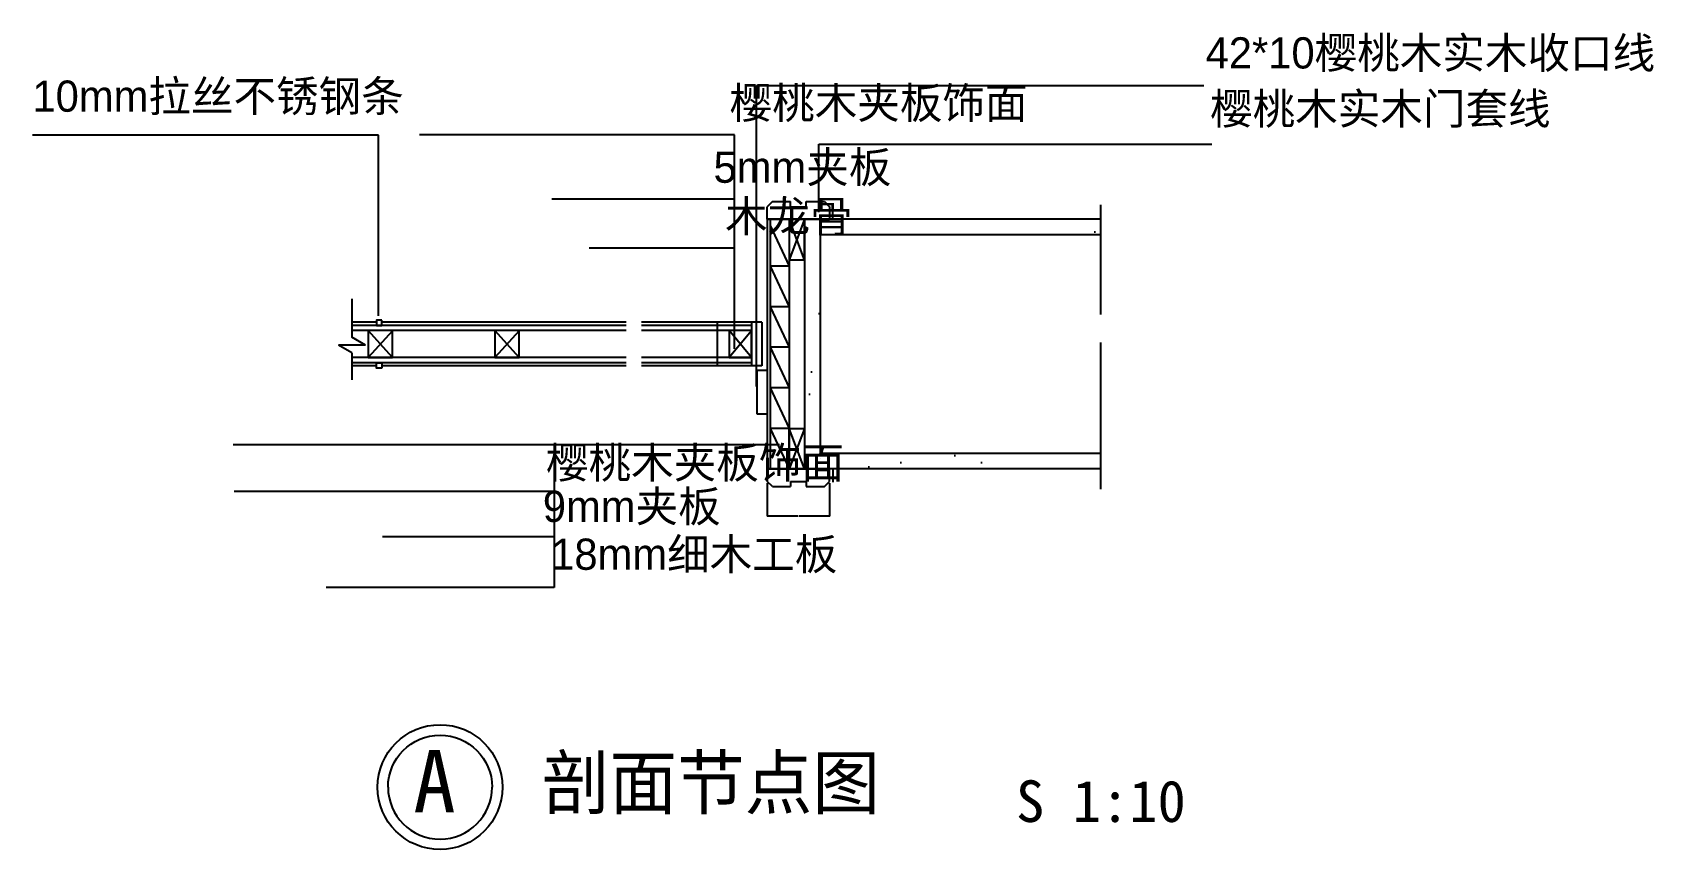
# Model space of a CAD drawing. Header units: metres. Extents: x 225198 to 228315, y 5646 to 7217.
import ezdxf

# ---------------------------------------------------------------- set-up
doc = ezdxf.new("R2010")
doc.units = ezdxf.units.M
for name, color, linetype in [('10', 8, 'Continuous'), ('15', 2, 'Continuous'), ('16', 3, 'Continuous'), ('17', 1, 'Continuous'), ('18', 4, 'Continuous'), ('20', 1, 'Continuous'), ('7', 7, 'Continuous'), ('8', 7, 'Continuous')]:
    doc.layers.add(name, color=color, linetype=linetype)
doc.dimstyles.get("Standard").update_dxf_attribs({"dimtxt": 2.5, "dimasz": 2.5, "dimexe": 1.25, "dimexo": 0.625, "dimtad": 1, "dimcen": 2.5, "dimazin": 3, "dimtfac": 1, "dimtmove": 0, "dimatfit": 3})

# ---------------------------------------------------------------- blocks, each defined once
blk = doc.blocks.new('P0J8LPTW')
at = {"color": 0}
for p, q in [((0, 0), (1, -1)), ((1, -1), (1, 0))]:
    blk.add_line(p, q, dxfattribs=at)
blk = doc.blocks.new('WLX7Y6UQ')
at = {"color": 0}
for p, q in [((-138422.64, 108097.52), (-138458.64, 108019.52)), ((-138458.64, 108019.52), (-138422.64, 108019.52))]:
    blk.add_line(p, q, dxfattribs=at)
blk = doc.blocks.new('HY-4')
at = {"layer": '20'}
for points in [[(-5, 0, -1), (5, 0, -1)], [(-5, 0, 1), (5, 0, 1)]]:
    blk.add_lwpolyline(points, format="xyb", dxfattribs=at)
blk.add_circle((0, 0), 6, dxfattribs=at)
blk.add_circle((0, 0), 6, dxfattribs=at)
blk = doc.blocks.new('A$C098B7A91')
at = {"layer": '10'}
blk.add_arc((115.2, 31.6), 8.88, 164.29, 180.08, dxfattribs=at)
at = {"layer": '15', "color": 2}
for p, q in [((0, 34), (120, 34)), ((0, 34), (0, 10)), ((120, 10), (120, 34)), ((10, 0), (0, 10)), ((10, 0), (45, 0)), ((45, 10), (75, 10)), ((45, 10), (45, 0)), ((75, 10), (75, 0)), ((75, 0), (110, 0)), ((110, 0), (120, 10))]:
    blk.add_line(p, q, dxfattribs=at)
at = {"layer": '16'}
for p, q in [((4, 34), (0, 34)), ((120, 34), (4, 34))]:
    blk.add_line(p, q, dxfattribs=at)
blk = doc.blocks.new('_CLOSEDFILLED')
at = {"color": 0, "linetype": 'BYBLOCK'}
blk.add_solid([(-1, 0), (0, 0), (-1, 0)], dxfattribs=at)
blk = doc.blocks.new('*D1')
for p, q in [((226610.92, 6350.49), (226610.92, 6287.24)), ((226730.92, 6350.49), (226730.92, 6287.24)), ((226669.92, 6287.24), (226610.67, 6287.24)), ((226731.17, 6287.24), (226671.92, 6287.24))]:
    blk.add_line(p, q)
at = {"layer": 'Defpoints'}
for p in [(226610.92, 6350.49), (226730.92, 6350.49), (226730.92, 6287.24)]:
    blk.add_point(p, dxfattribs=at)
at = {"layer": '8', "xscale": 0.25, "yscale": 0.25}
blk.add_blockref('_CLOSEDFILLED', (226610.92, 6287.24), dxfattribs=at)
at = {"layer": '8', "xscale": 0.25, "yscale": 0.25, "rotation": 180}
blk.add_blockref('_CLOSEDFILLED', (226730.92, 6287.24), dxfattribs=at)
at = {"layer": '8', "insert": (226670.92, 6287.24), "char_height": 1, "attachment_point": 5}
blk.add_mtext('60', dxfattribs=at)
blk = doc.blocks.new('*D2')
for p, q in [((226514.7, 6659.81), (226514.7, 6617.81)), ((226514.45, 6617.81), (226514.2, 6617.81)), ((226515.27, 6617.81), (226514.7, 6617.81)), ((226515.27, 6575.81), (226515.27, 6617.81)), ((226515.52, 6617.81), (226515.77, 6617.81))]:
    blk.add_line(p, q)
at = {"layer": 'Defpoints'}
for p in [(226514.7, 6659.81), (226515.27, 6617.81), (226515.27, 6575.81)]:
    blk.add_point(p, dxfattribs=at)
at = {"layer": '8', "xscale": 0.25, "yscale": 0.25, "rotation": 180}
blk.add_blockref('_CLOSEDFILLED', (226514.7, 6617.81), dxfattribs=at)
at = {"layer": '8', "xscale": 0.25, "yscale": 0.25}
blk.add_blockref('_CLOSEDFILLED', (226515.27, 6617.81), dxfattribs=at)
at = {"layer": '8', "insert": (226514.985, 6616.685), "char_height": 1, "attachment_point": 5}
blk.add_mtext('42', dxfattribs=at)
blk = doc.blocks.new('*D3')
for p, q in [((226737.02, 6377.81), (226737.02, 6353.1)), ((226736.77, 6353.1), (226736.52, 6353.1)), ((226737.02, 6353.69), (226737.02, 6353.1)), ((226737.02, 6353.1), (226737.02, 6353.1)), ((226737.27, 6353.1), (226737.52, 6353.1))]:
    blk.add_line(p, q)
at = {"layer": 'Defpoints'}
for p in [(226737.02, 6377.81), (226737.02, 6353.69), (226737.02, 6353.1)]:
    blk.add_point(p, dxfattribs=at)
at = {"layer": '8', "xscale": 0.25, "yscale": 0.25}
blk.add_blockref('_CLOSEDFILLED', (226737.02, 6353.1), dxfattribs=at)
at = {"layer": '8', "xscale": 0.25, "yscale": 0.25, "rotation": 180}
blk.add_blockref('_CLOSEDFILLED', (226737.02, 6353.1), dxfattribs=at)
at = {"layer": '8', "insert": (226737.02, 6354.225), "char_height": 1, "attachment_point": 5}
blk.add_mtext('12', dxfattribs=at)
blk = doc.blocks.new('*D4')
for p, q in [((226736.77, 6882.52), (226736.52, 6882.52)), ((226737.02, 6881.93), (226737.02, 6882.52)), ((226737.02, 6857.81), (226737.02, 6882.52)), ((226737.02, 6882.52), (226737.02, 6882.52)), ((226737.27, 6882.52), (226737.52, 6882.52))]:
    blk.add_line(p, q)
at = {"layer": 'Defpoints'}
for p in [(226737.02, 6882.52), (226737.02, 6881.93), (226737.02, 6857.81)]:
    blk.add_point(p, dxfattribs=at)
at = {"layer": '8', "xscale": 0.25, "yscale": 0.25}
blk.add_blockref('_CLOSEDFILLED', (226737.02, 6882.52), dxfattribs=at)
at = {"layer": '8', "xscale": 0.25, "yscale": 0.25, "rotation": 180}
blk.add_blockref('_CLOSEDFILLED', (226737.02, 6882.52), dxfattribs=at)
at = {"layer": '8', "insert": (226737.02, 6883.645), "char_height": 1, "attachment_point": 5}
blk.add_mtext('12', dxfattribs=at)

msp = doc.modelspace()

# ---------------------------------------------------------------- hatches: boundary and pattern name
at = {"layer": '10'}
h = msp.add_hatch(dxfattribs=at)
h.set_pattern_fill('AR-SAND', scale=3)
h.paths.add_polyline_path([(226712.92, 6827.81), (226712.92, 6407.81), (227251.86, 6407.81), (227251.86, 6377.81), (226682.92, 6377.81), (226682.92, 6857.81), (226750.92, 6857.81), (227251.86, 6857.81), (227251.86, 6827.81)])
h = msp.add_hatch(dxfattribs=at)
h.set_pattern_fill('DOLMIT', scale=40)
h.paths.add_polyline_path([(226361.23, 6581.81), (226361.23, 6591.81), (226379.02, 6591.81), (226581.23, 6591.81), (226581.23, 6581.81)])
h.paths.add_polyline_path([(226361.23, 6643.81), (226361.23, 6653.81), (226581.23, 6653.81), (226581.23, 6643.81), (226537.92, 6643.81)])
h.paths.add_polyline_path([(226345.23, 6653.81), (226345.23, 6643.81), (226331.84, 6643.81), (225812.81, 6643.81), (225812.81, 6653.81)])
h = msp.add_hatch(dxfattribs=at)
h.set_pattern_fill('DOLMIT', scale=40)
h.paths.add_polyline_path([(225812.81, 6581.81), (225812.81, 6591.81), (226345.23, 6591.81), (226345.23, 6581.81)])

# ---------------------------------------------------------------- linework, layer by layer
msp.add_arc((226726.1, 6375.4), 8.88, 164.29, 180.08, dxfattribs=at)
at = {"layer": '15'}
for p, q in [((226610.92, 6377.81), (226730.92, 6377.81)), ((226610.92, 6377.81), (226610.92, 6353.81)), ((226730.92, 6353.81), (226730.92, 6377.81)), ((226620.92, 6343.81), (226610.92, 6353.81)), ((226620.92, 6343.81), (226655.92, 6343.81)), ((226655.92, 6353.81), (226685.92, 6353.81)), ((226655.92, 6353.81), (226655.92, 6343.81)), ((226685.92, 6353.81), (226685.92, 6343.81)), ((226685.92, 6343.81), (226720.92, 6343.81)), ((226720.92, 6343.81), (226730.92, 6353.81))]:
    msp.add_line(p, q, dxfattribs=at)
at = {"layer": '16'}
for p, q in [((226610.92, 6857.81), (226610.92, 6377.81)), ((226730.92, 6857.81), (226610.92, 6857.81)), ((226616.92, 6857.81), (226616.92, 6377.81)), ((226652.92, 6857.81), (226652.92, 6377.81)), ((226652.92, 6857.81), (226652.92, 6377.81)), ((226682.85, 6779.81), (226652.92, 6857.81)), ((226682.92, 6857.81), (226652.92, 6779.81)), ((225859.77, 6659.81), (225812.5, 6659.81)), ((226339.93, 6653.81), (225812.5, 6653.81)), ((226339.93, 6643.81), (225812.5, 6643.81)), ((225890.56, 6591.81), (225843.38, 6643.81)), ((225890.56, 6643.4), (225843.38, 6591.81)), ((226339.93, 6659.81), (225869.77, 6659.81)), ((226134.23, 6591.81), (226087.06, 6643.81)), ((226134.23, 6643.4), (226087.06, 6591.81)), ((226600.92, 6659.81), (226369.05, 6659.81)), ((226580.92, 6653.81), (226369.05, 6653.81)), ((226580.92, 6643.81), (226369.05, 6643.81)), ((226580.92, 6591.81), (226537.61, 6643.81)), ((226580.92, 6643.4), (226537.61, 6591.81)), ((226580.92, 6659.81), (226580.92, 6575.81)), ((226600.92, 6659.81), (226600.92, 6575.81)), ((226339.93, 6591.81), (225812.5, 6591.81)), ((226339.93, 6581.81), (225812.5, 6581.81)), ((226580.92, 6591.81), (226369.05, 6591.81)), ((226580.92, 6581.81), (226369.05, 6581.81)), ((225859.77, 6575.81), (225812.5, 6575.81)), ((226339.93, 6575.81), (225869.77, 6575.81)), ((226600.92, 6575.81), (226369.05, 6575.81)), ((226590.92, 6567.62), (226590.92, 6483.62)), ((226590.92, 6567.62), (226610.92, 6567.62)), ((226610.92, 6567.62), (226610.92, 6483.62)), ((226590.92, 6483.62), (226610.92, 6483.62)), ((226682.85, 6455.81), (226652.92, 6377.81)), ((226682.92, 6377.81), (226652.92, 6455.81)), ((226614.92, 6377.81), (226610.92, 6377.81)), ((226730.92, 6377.81), (226614.92, 6377.81))]:
    msp.add_line(p, q, dxfattribs=at)
for points in [[(226682.85, 6857.81), (226652.92, 6857.81), (226652.92, 6779.81), (226682.85, 6779.81)], [(225890.56, 6643.81), (225843.38, 6643.81), (225843.38, 6591.81), (225890.56, 6591.81)], [(225869.77, 6663.81), (225859.77, 6663.81), (225859.77, 6653.81), (225869.77, 6653.81)], [(226134.23, 6643.81), (226087.06, 6643.81), (226087.06, 6591.81), (226134.23, 6591.81)], [(226580.92, 6643.81), (226537.61, 6643.81), (226537.61, 6591.81), (226580.92, 6591.81)], [(225869.77, 6571.81), (225859.77, 6571.81), (225859.77, 6581.81), (225869.77, 6581.81)], [(226682.85, 6377.81), (226652.92, 6377.81), (226652.92, 6455.81), (226682.85, 6455.81)]]:
    msp.add_lwpolyline(points, close=True, dxfattribs=at)
at = {"layer": '17'}
for p, q in [((227251.86, 6857.81), (226652.92, 6857.81)), ((226682.92, 6857.81), (226682.92, 6377.81)), ((227251.86, 6377.81), (226682.85, 6377.81))]:
    msp.add_line(p, q, dxfattribs=at)
at = {"layer": '18'}
for p, q in [((227251.86, 6827.81), (226712.92, 6827.81)), ((226712.92, 6827.81), (226712.92, 6407.81)), ((227251.86, 6407.81), (226712.92, 6407.81))]:
    msp.add_line(p, q, dxfattribs=at)
at = {"layer": '20'}
for p, q in [((227251.86, 6885.44), (227251.86, 6674.49)), ((225812.5, 6704.9), (225812.5, 6630.9)), ((225812.5, 6600.9), (225786.52, 6615.9)), ((225838.48, 6615.9), (225786.52, 6615.9)), ((225838.48, 6615.9), (225812.5, 6630.9)), ((227251.86, 6621.12), (227251.86, 6339.19)), ((225812.5, 6600.9), (225812.5, 6549.11))]:
    msp.add_line(p, q, dxfattribs=at)
at = {"layer": '7'}
for p, q in [((226201.36, 6423.97), (226201.36, 6149.77)), ((226201.36, 6334.22), (225585.92, 6334.22)), ((226201.36, 6247.44), (225871.18, 6247.44)), ((226201.36, 6149.77), (225762.89, 6149.77))]:
    msp.add_line(p, q, dxfattribs=at)

# ---------------------------------------------------------------- block references
at = {"layer": '10', "xscale": -78, "yscale": 36, "rotation": 90}
for p in [(226616.92, 6845.81), (226616.92, 6767.81), (226616.92, 6689.81), (226616.92, 6611.81), (226616.92, 6533.81)]:
    msp.add_blockref('P0J8LPTW', p, dxfattribs=at)
at = {"layer": '10', "xscale": -1}
msp.add_blockref('WLX7Y6UQ', (88194.28, -101641.72), dxfattribs=at)
at = {"layer": '7', "xscale": -1, "rotation": 180}
msp.add_blockref('A$C098B7A91', (226610.92, 6891.81), dxfattribs=at)
at = {"layer": '8', "xscale": 20, "yscale": 20, "zscale": 20}
msp.add_blockref('HY-4', (225981.87, 5766.14), dxfattribs=at)

# ---------------------------------------------------------------- texts
for s, height, p in [('A', 120, (225930.32, 5717.59)), ('剖面节点图', 100, (226177.74, 5724.74)), ('S 1:10', 80, (227089.33, 5699.16))]:
    msp.add_text(s, height=height).set_placement(p)
at = {"layer": '8', "char_height": 60, "attachment_point": 1}
for s, insert in [('\\f幼圆|b0|i0|c134|p49;42*10樱桃木实木收口线', (227453.89, 7207.73)), ('\\f幼圆|b0|i0|c134|p49;10mm拉丝不锈钢条', (225198.1, 7124.59)), ('\\f幼圆|b0|i0|c134|p49;樱桃木夹板饰面', (226538.64, 7111.41)), ('\\f幼圆|b0|i0|c134|p49;樱桃木实木门套线', (227462.5, 7100.36)), ('\\f幼圆|b0|i0|c134|p49;5mm夹板', (226507.71, 6988.01)), ('\\f幼圆|b0|i0|c134|p49;木龙骨', (226529.84, 6893.73)), ('\\f幼圆|b0|i0|c134|p49;樱桃木夹板饰面', (226185.62, 6419.96)), ('\\f幼圆|b0|i0|c134|p49;9mm夹板', (226179.46, 6335.93)), ('\\f幼圆|b0|i0|c134|p49;18mm细木工板', (226195.52, 6243.97))]:
    msp.add_mtext(s, dxfattribs=dict(at, insert=insert))

# ---------------------------------------------------------------- dimensions: what is measured, and where the dimension line sits
at = {"layer": '8'}
for base, p1, p2, text, picture, middle in [((226737.02, 6882.52), (226737.02, 6881.93), (226737.02, 6857.81), '12', '*D4', (226737.02, 6883.645)), ((226515.27, 6617.81), (226515.27, 6575.81), (226514.7, 6659.81), '42', '*D2', (226514.985, 6616.685)), ((226737.02, 6353.1), (226737.02, 6353.69), (226737.02, 6377.81), '12', '*D3', (226737.02, 6354.225)), ((226730.92, 6287.24), (226730.92, 6350.49), (226610.92, 6350.49), '60', '*D1', (226670.92, 6287.24))]:
    dim = msp.add_linear_dim(base=base, p1=p1, p2=p2, text=text, dimstyle='Standard', dxfattribs=at)
    dim.commit()
    dim.dimension.update_dxf_attribs({"geometry": picture, "text_midpoint": middle})

# ---------------------------------------------------------------- leaders
at = {"layer": '7'}
for points in [[(226590.07, 6638.87), (226590.07, 7115.11), (227450.75, 7115.11)], [(226590.07, 6536.27), (226590.07, 7115.11), (227450.75, 7115.11)], [(225863.6, 6671.92), (225863.6, 7019.74), (225198.05, 7019.34)], [(226548.35, 6664.74), (226548.35, 7020.5), (225942.25, 7020.5)], [(226548.35, 6643.81), (226548.35, 6896.29), (226197.03, 6896.29)], [(226548.35, 6608.47), (226548.35, 6802.58), (226268.43, 6802.58)], [(226634.55, 6423.97), (225583.82, 6423.97)]]:
    msp.add_leader(points, dimstyle='Standard', dxfattribs=at)
at = {"layer": '8'}
msp.add_leader([(226710.35, 6871.49), (226710.35, 7001.95), (227465.63, 7001.95)], dimstyle='Standard', dxfattribs=at)

doc.saveas('drawing.dxf')
